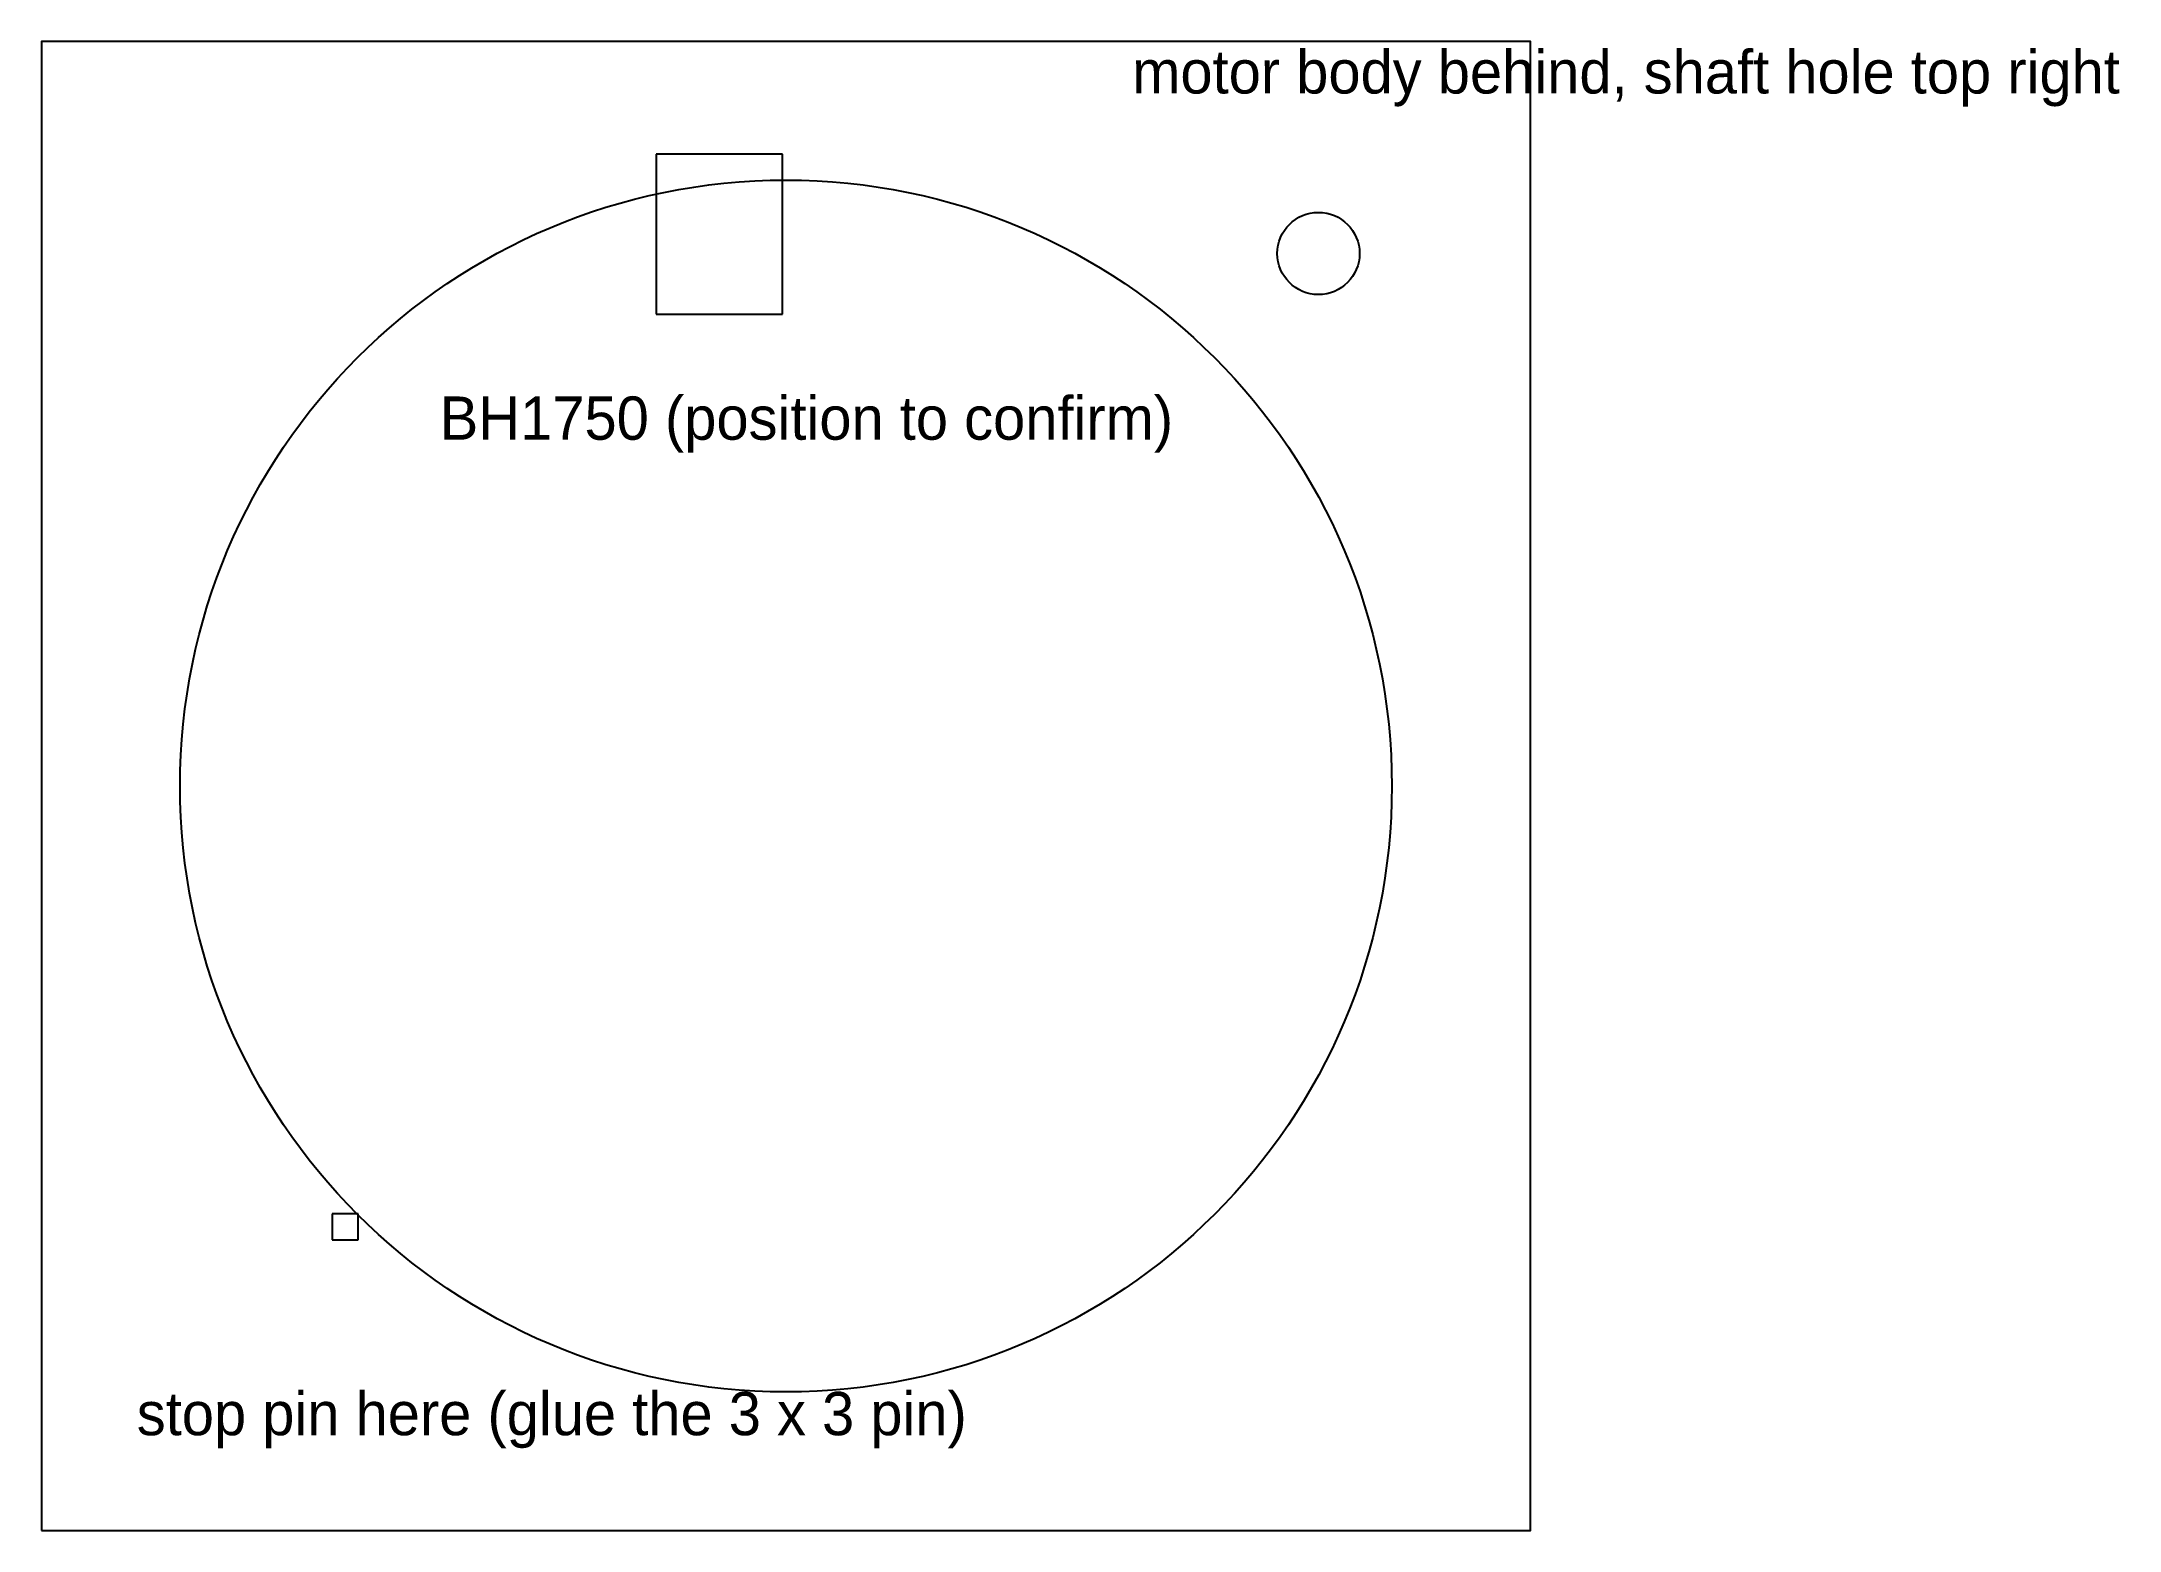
# Model space of a CAD drawing. Header units: metres. Extents: x 0 to 240, y 0 to 172.
import ezdxf

# ---------------------------------------------------------------- set-up
doc = ezdxf.new("R2010")
doc.units = ezdxf.units.M
doc.layers.add('CUT', color=1, linetype='CONTINUOUS')
doc.layers.add('MARK', color=5, linetype='CONTINUOUS')

msp = doc.modelspace()

# ---------------------------------------------------------------- linework, layer by layer
at = {"layer": 'CUT'}
msp.add_lwpolyline([(0, 0), (172, 0), (172, 172), (0, 172)], close=True, dxfattribs=at)
for centre, radius in [((86, 86), 70), ((147.5183, 147.5183), 4.75)]:
    msp.add_circle(centre, radius, dxfattribs=at)
at = {"layer": 'MARK'}
for p, q in [((85.6, 159), (71, 159)), ((71, 159), (71, 140.5)), ((85.6, 140.5), (85.6, 159)), ((71, 140.5), (85.6, 140.5)), ((36.5883, 36.5883), (33.5883, 36.5883)), ((33.5883, 36.5883), (33.5883, 33.5883)), ((36.5883, 33.5883), (36.5883, 36.5883)), ((33.5883, 33.5883), (36.5883, 33.5883))]:
    msp.add_line(p, q, dxfattribs=at)

# ---------------------------------------------------------------- texts
for s, p in [('motor body behind, shaft hole top right', (126, 166)), ('BH1750 (position to confirm)', (46, 126)), ('stop pin here (glue the 3 x 3 pin)', (11, 11))]:
    msp.add_text(s, height=5, dxfattribs=at).set_placement(p)

doc.saveas('drawing.dxf')
